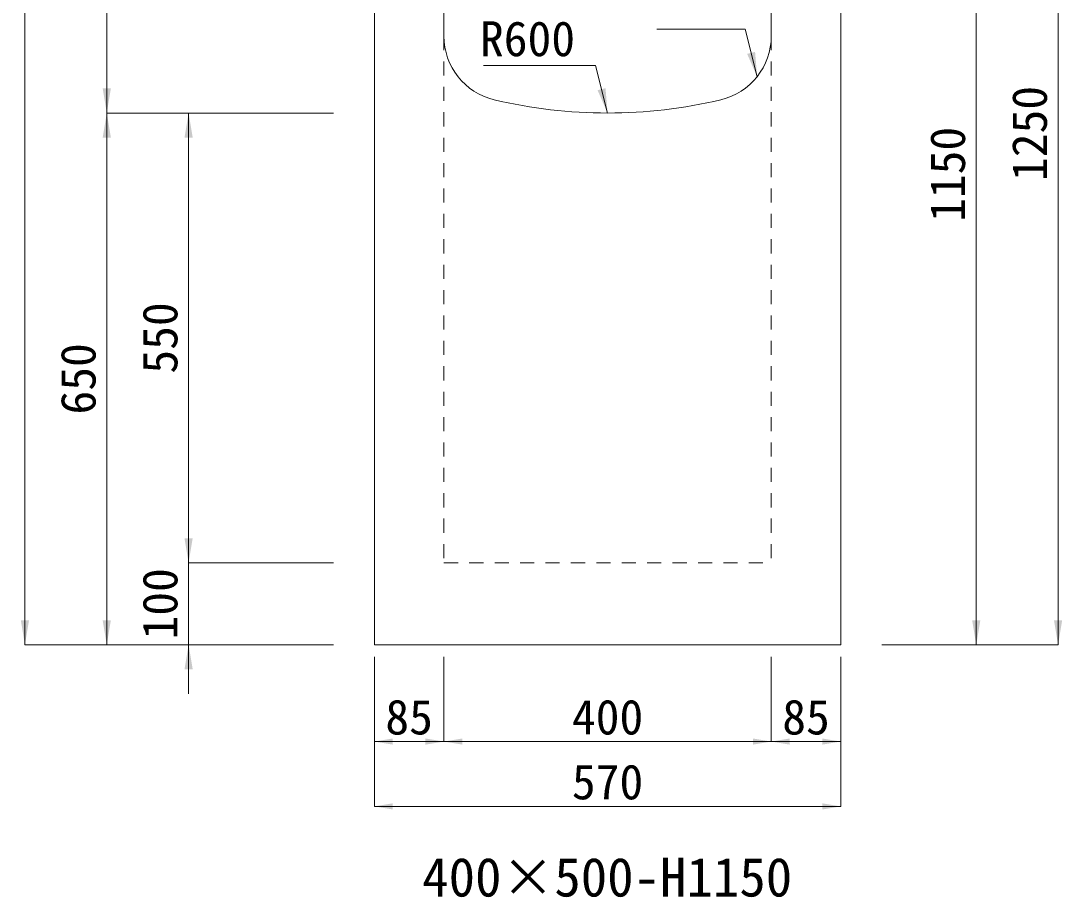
# Model space of a CAD drawing. Units: millimetres at full size. Extents: x -1934 to 78146, y -143454 to -112471.
# Drawn here: x 51435 to 52708, y -136228 to -135157 of the extents above; entities that cross this region are included whole.
import ezdxf
from ezdxf.enums import TextEntityAlignment as Align

# ---------------------------------------------------------------- set-up
doc = ezdxf.new("R2010")
doc.units = ezdxf.units.MM
doc.header["$LTSCALE"] = 23
doc.linetypes.add('USER3', pattern=[1.35, 0.75, -0.6])
for name, color, linetype, lineweight in [('0_2', 7, 'Continuous', 13), ('寸法線', 7, 'Continuous', 13), ('引出線', 4, 'Continuous', 13), ('本体', 2, 'Continuous', 13)]:
    doc.layers.add(name, color=color, linetype=linetype, lineweight=lineweight)
doc.styles.add('ＭＳ ゴシック', font='')
doc.styles.get('ＭＳ ゴシック').set_extended_font_data('MS Gothic')

# ---------------------------------------------------------------- blocks, each defined once
blk = doc.blocks.new('filled_arrow')
at = {"color": 0, "linetype": 'Continuous', "lineweight": -2}
blk.add_solid([(7.5, 1.25), (0, 0), (7.5, -1.25)], dxfattribs=at)

msp = doc.modelspace()

# ---------------------------------------------------------------- linework, layer by layer
at = {"layer": '寸法線'}
for p, q in [((52702.6, -135919.7), (52702.6, -134669.7)), ((51440.14, -134679.7), (51440.14, -135919.7)), ((51540.14, -134769.7), (51540.14, -135269.7)), ((52602.6, -135919.7), (52602.6, -134769.7)), ((51540.14, -135919.7), (51540.14, -135269.7)), ((51817.11, -135269.7), (51540.14, -135269.7)), ((51817.11, -135269.7), (51540.14, -135269.7)), ((51640.14, -135269.7), (51640.14, -135819.7)), ((51817.11, -135269.7), (51640.14, -135269.7)), ((51640.14, -135759.7), (51640.14, -135979.7)), ((51817.11, -135819.7), (51640.14, -135819.7)), ((51817.11, -135819.7), (51640.14, -135819.7)), ((51817.11, -135919.7), (51440.14, -135919.7)), ((51817.11, -135919.7), (51540.14, -135919.7)), ((51817.11, -135919.7), (51640.14, -135919.7)), ((52487.11, -135919.7), (52602.6, -135919.7)), ((52487.11, -135919.7), (52702.6, -135919.7))]:
    msp.add_line(p, q, dxfattribs=at)
at = {"layer": '寸法線', "lineweight": 9}
for p, q in [((51867.11, -135934.7), (51867.11, -136038.09)), ((51867.11, -135934.7), (51867.11, -136117.38)), ((51952.11, -135934.7), (51952.11, -136038.09)), ((51952.11, -135934.7), (51952.11, -136038.09)), ((52352.11, -135934.7), (52352.11, -136038.09)), ((52352.11, -135934.7), (52352.11, -136038.09)), ((52437.11, -135934.7), (52437.11, -136038.09)), ((52437.11, -135934.7), (52437.11, -136117.38)), ((51867.11, -136038.09), (51952.11, -136038.09)), ((51952.11, -136038.09), (52352.11, -136038.09)), ((52352.11, -136038.09), (52437.11, -136038.09)), ((51867.11, -136117.38), (52437.11, -136117.38))]:
    msp.add_line(p, q, dxfattribs=at)
at = {"layer": '引出線'}
for points in [[(52334.87, -135225.28), (52320.16, -135167.07), (52212.47, -135167.07)], [(52152.11, -135269.7), (52137.41, -135211.49), (52000.48, -135211.49)]]:
    msp.add_lwpolyline(points, dxfattribs=at)
at = {"layer": '本体', "lineweight": 20}
for p, q in [((51867.11, -135919.7), (51867.11, -134769.7)), ((51952.11, -135175.66), (51952.11, -134769.7)), ((52352.11, -135175.66), (52352.11, -134769.7)), ((52437.11, -135919.7), (52437.11, -134769.7)), ((51867.11, -135919.7), (52437.11, -135919.7))]:
    msp.add_line(p, q, dxfattribs=at)
at = {"layer": '本体', "linetype": 'USER3', "lineweight": 9}
for p, q in [((51952.11, -135175.66), (51952.11, -135819.7)), ((52352.11, -135175.66), (52352.11, -135819.7)), ((51952.11, -135819.7), (52352.11, -135819.7))]:
    msp.add_line(p, q, dxfattribs=at)
at = {"layer": '本体', "lineweight": 20}
for centre, radius, start, end in [((52032.11, -135175.66), 80, 180, 256.6576), ((52272.11, -135175.66), 80, 283.34225, 0), ((52152.11, -134669.7), 600, 256.6576, 283.34225)]:
    msp.add_arc(centre, radius, start, end, dxfattribs=at)

# ---------------------------------------------------------------- block references
at = {"layer": '寸法線', "xscale": 4, "yscale": 4}
for p, rotation in [((51540.14, -135269.7), 90), ((51540.14, -135269.7), 270), ((51640.14, -135269.7), 270), ((51640.14, -135819.7), 90), ((51640.14, -135819.7), 90), ((51440.14, -135919.7), 90), ((51540.14, -135919.7), 90), ((52602.6, -135919.7), 90), ((52702.6, -135919.7), 90), ((51640.14, -135919.7), 270)]:
    msp.add_blockref('filled_arrow', p, dxfattribs=dict(at, rotation=rotation))
at = {"layer": '寸法線', "lineweight": 9, "xscale": 3, "yscale": 3}
for p in [(51867.11, -136038.09), (51952.11, -136038.09), (52352.11, -136038.09), (51867.11, -136117.38)]:
    msp.add_blockref('filled_arrow', p, dxfattribs=at)
at = {"layer": '寸法線', "lineweight": 9, "xscale": 3, "yscale": 3, "rotation": 180}
for p in [(51952.11, -136038.09), (52352.11, -136038.09), (52437.11, -136038.09), (52437.11, -136117.38)]:
    msp.add_blockref('filled_arrow', p, dxfattribs=at)
at = {"layer": '引出線', "xscale": 4, "yscale": 4, "rotation": 104.2}
for p in [(52334.87, -135225.28), (52152.11, -135269.7)]:
    msp.add_blockref('filled_arrow', p, dxfattribs=at)

# ---------------------------------------------------------------- texts
at = {"layer": '0_2', "style": 'ＭＳ ゴシック'}
msp.add_text('400×500-H1150', height=47.47, dxfattribs=at).set_placement((52151.63, -136203.84), align=Align.MIDDLE_CENTER)
at = {"layer": '寸法線', "style": 'ＭＳ ゴシック'}
for s, p in [('1250', (52667.6, -135294.7)), ('1150', (52567.6, -135344.7)), ('550', (51605.14, -135544.7)), ('650', (51505.14, -135594.7)), ('100', (51605.14, -135869.7))]:
    msp.add_text(s, height=42.72, rotation=90, dxfattribs=at).set_placement(p, align=Align.MIDDLE_CENTER)
for s, p in [('85', (51909.61, -136008.09)), ('400', (52152.11, -136008.09)), ('85', (52394.61, -136008.09)), ('570', (52152.11, -136087.38))]:
    msp.add_text(s, height=42.72, dxfattribs=at).set_placement(p, align=Align.MIDDLE_CENTER)
at = {"layer": '引出線', "style": 'ＭＳ ゴシック'}
msp.add_text('R600', height=42.72, dxfattribs=at).set_placement((52112.41, -135157.49), align=Align.TOP_RIGHT)

doc.saveas('drawing.dxf')
